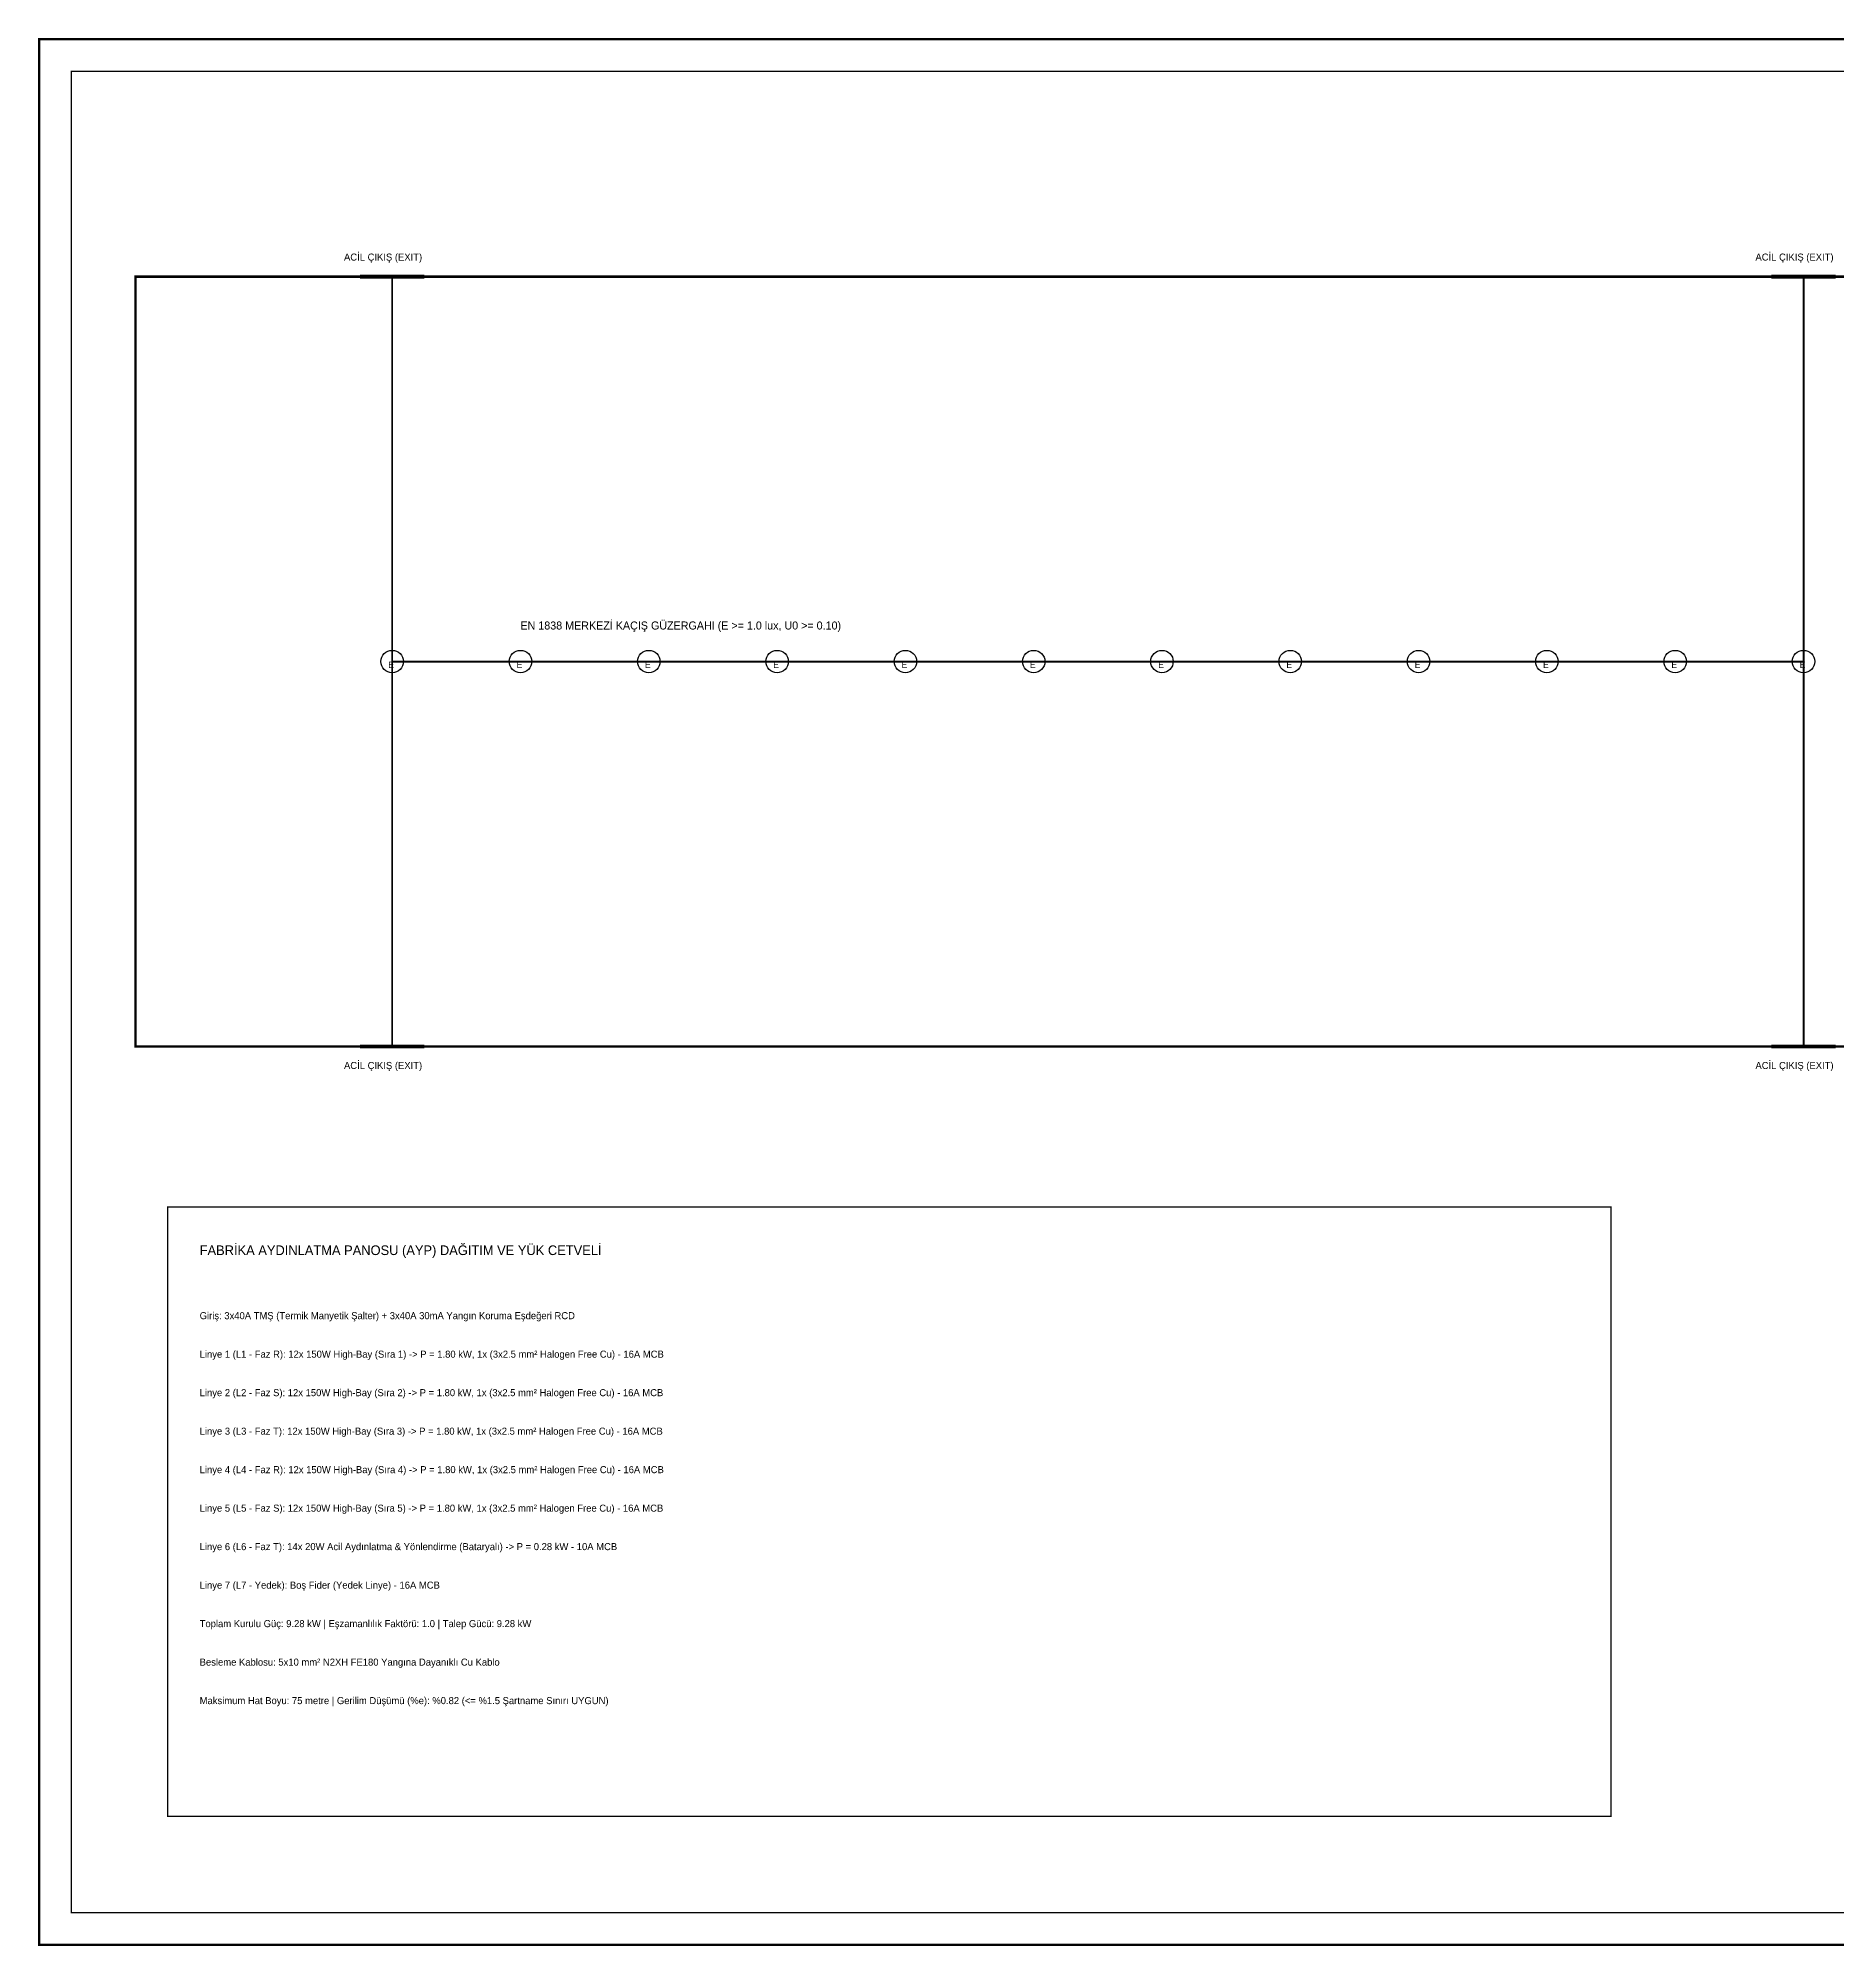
# Model space of a CAD drawing. Header units: metres. Extents: x 0 to 841, y 0 to 594.
# Drawn here: x 0 to 561, y 0 to 594 of the extents above; entities that cross this region are included whole.
import ezdxf

# ---------------------------------------------------------------- set-up
doc = ezdxf.new("R2010")
doc.units = ezdxf.units.M
doc.linetypes.add('DASHED', pattern=[1.524, 1.27, -0.254])
for name, color, linetype in [('ACIL_GUZERGAH', 3, 'DASHED'), ('ANTET', 4, 'Continuous'), ('ARMATUR_ACIL', 1, 'Continuous'), ('CERCEVE', 7, 'Continuous'), ('DUVAR', 7, 'Continuous'), ('YAZI', 7, 'Continuous')]:
    doc.layers.add(name, color=color, linetype=linetype)

msp = doc.modelspace()

# ---------------------------------------------------------------- linework, layer by layer
at = {"layer": 'ACIL_GUZERGAH'}
for points, const_width in [([(100, 520), (120, 520)], 1.2), ([(110, 280), (110, 520)], 0.6), ([(540, 520), (560, 520)], 1.2), ([(550, 280), (550, 520)], 0.6), ([(110, 400), (550, 400)], 0.6), ([(100, 280), (120, 280)], 1.2), ([(540, 280), (560, 280)], 1.2)]:
    msp.add_lwpolyline(points, dxfattribs=dict(at, const_width=const_width))
at = {"layer": 'ANTET', "const_width": 0.4}
msp.add_lwpolyline([(40, 40), (490, 40), (490, 230), (40, 230), (40, 40)], dxfattribs=at)
at = {"layer": 'ARMATUR_ACIL'}
for centre in [(110, 400), (150, 400), (190, 400), (230, 400), (270, 400), (310, 400), (350, 400), (390, 400), (430, 400), (470, 400), (510, 400), (550, 400)]:
    msp.add_circle(centre, 3.5, dxfattribs=at)
at = {"layer": 'CERCEVE'}
for points, const_width in [([(0, 0), (841, 0), (841, 594), (0, 594), (0, 0)], 0.7), ([(10, 10), (831, 10), (831, 584), (10, 584), (10, 10)], 0.35)]:
    msp.add_lwpolyline(points, dxfattribs=dict(at, const_width=const_width))
at = {"layer": 'DUVAR', "const_width": 0.8}
msp.add_lwpolyline([(30, 280), (630, 280), (630, 520), (30, 520), (30, 280)], dxfattribs=at)

# ---------------------------------------------------------------- texts
at = {"layer": 'ACIL_GUZERGAH'}
msp.add_text('EN 1838 MERKEZİ KAÇIŞ GÜZERGAHI (E >= 1.0 lux, U0 >= 0.10)', height=2.5, dxfattribs=at).set_placement((150, 410))
at = {"layer": 'ANTET'}
msp.add_text('FABRİKA AYDINLATMA PANOSU (AYP) DAĞITIM VE YÜK CETVELİ', height=3, dxfattribs=at).set_placement((50, 215))
at = {"layer": 'ARMATUR_ACIL'}
for s, height, p in [('ACİL ÇIKIŞ (EXIT)', 2.2, (95, 525)), ('ACİL ÇIKIŞ (EXIT)', 2.2, (535, 525)), ('E', 2, (108.8, 398)), ('E', 2, (148.8, 398)), ('E', 2, (188.8, 398)), ('E', 2, (228.8, 398)), ('E', 2, (268.8, 398)), ('E', 2, (308.8, 398)), ('E', 2, (348.8, 398)), ('E', 2, (388.8, 398)), ('E', 2, (428.8, 398)), ('E', 2, (468.8, 398)), ('E', 2, (508.8, 398)), ('E', 2, (548.8, 398)), ('ACİL ÇIKIŞ (EXIT)', 2.2, (95, 273)), ('ACİL ÇIKIŞ (EXIT)', 2.2, (535, 273))]:
    msp.add_text(s, height=height, dxfattribs=at).set_placement(p)
at = {"layer": 'YAZI'}
for s, p in [('Giriş: 3x40A TMŞ (Termik Manyetik Şalter) + 3x40A 30mA Yangın Koruma Eşdeğeri RCD', (50, 195)), ('Linye 1 (L1 - Faz R): 12x 150W High-Bay (Sıra 1) -> P = 1.80 kW, 1x (3x2.5 mm² Halogen Free Cu) - 16A MCB', (50, 183)), ('Linye 2 (L2 - Faz S): 12x 150W High-Bay (Sıra 2) -> P = 1.80 kW, 1x (3x2.5 mm² Halogen Free Cu) - 16A MCB', (50, 171)), ('Linye 3 (L3 - Faz T): 12x 150W High-Bay (Sıra 3) -> P = 1.80 kW, 1x (3x2.5 mm² Halogen Free Cu) - 16A MCB', (50, 159)), ('Linye 4 (L4 - Faz R): 12x 150W High-Bay (Sıra 4) -> P = 1.80 kW, 1x (3x2.5 mm² Halogen Free Cu) - 16A MCB', (50, 147)), ('Linye 5 (L5 - Faz S): 12x 150W High-Bay (Sıra 5) -> P = 1.80 kW, 1x (3x2.5 mm² Halogen Free Cu) - 16A MCB', (50, 135)), ('Linye 6 (L6 - Faz T): 14x 20W Acil Aydınlatma & Yönlendirme (Bataryalı) -> P = 0.28 kW - 10A MCB', (50, 123)), ('Linye 7 (L7 - Yedek): Boş Fider (Yedek Linye) - 16A MCB', (50, 111)), ('Toplam Kurulu Güç: 9.28 kW | Eşzamanlılık Faktörü: 1.0 | Talep Gücü: 9.28 kW', (50, 99)), ('Besleme Kablosu: 5x10 mm² N2XH FE180 Yangına Dayanıklı Cu Kablo', (50, 87)), ('Maksimum Hat Boyu: 75 metre | Gerilim Düşümü (%e): %0.82 (<= %1.5 Şartname Sınırı UYGUN)', (50, 75))]:
    msp.add_text(s, height=2.2, dxfattribs=at).set_placement(p)

doc.saveas('drawing.dxf')
